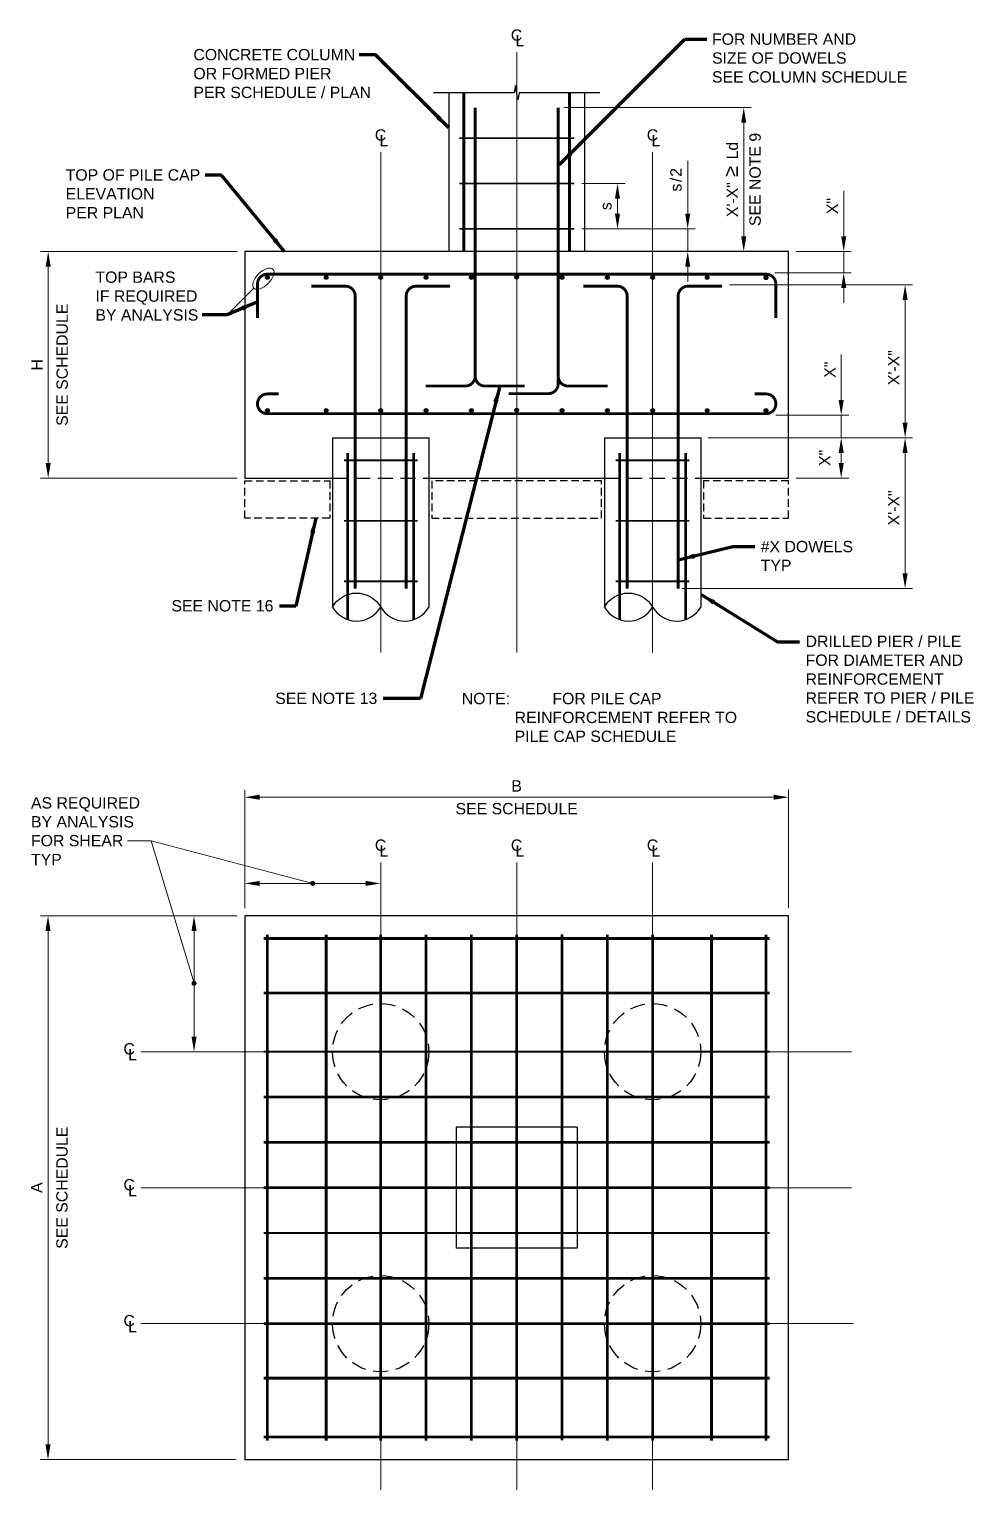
# Model space of a CAD drawing. Header units: inches. Extents: x -269 to -144, y 1123 to 1448.
# Drawn here: x -269.4 to -144.4, y 1254.3 to 1447.7 of the extents above; entities that cross this region are included whole.
import ezdxf

# ---------------------------------------------------------------- set-up
doc = ezdxf.new("R2010")
doc.units = ezdxf.units.IN
doc.header["$LTSCALE"] = 5
doc.header["$MEASUREMENT"] = 0
for name, pattern in [('CENTER', [2, 1.25, -0.25, 0.25, -0.25]), ('CENTERX2', [4, 2.5, -0.5, 0.5, -0.5]), ('HIDDEN', [0.375, 0.25, -0.125]), ('HIDDENX2', [0.75, 0.5, -0.25])]:
    doc.linetypes.add(name, pattern=pattern)
for name, color, linetype, lineweight in [('S-ANNO-DIMS', 1, 'Continuous', 20), ('S-ANNO-TEXT', 7, 'Continuous', 20), ('S-DETL', 3, 'Continuous', 30), ('S-GRID', 9, 'CENTER', 20)]:
    doc.layers.add(name, color=color, linetype=linetype, lineweight=lineweight)
doc.styles.add('Romans', font='arial.ttf')
doc.dimstyles.get("Standard").update_dxf_attribs({"dimtxt": 0.18, "dimasz": 0.18, "dimexe": 0.18, "dimexo": 0.0625, "dimgap": 0.09, "dimtad": 0, "dimtih": 1, "dimtoh": 1, "dimdec": 4, "dimzin": 0, "dimdsep": 46, "dimtxsty": 'Standard', "dimcen": 0.09, "dimadec": 0, "dimazin": 0, "dimtfac": 1, "dimtdec": 4, "dimtofl": 0, "dimtmove": 0, "dimatfit": 3, "dimfxl": 1, "dimtolj": 1, "dimtzin": 0, "dimarcsym": 0})

# ---------------------------------------------------------------- blocks, each defined once
blk = doc.blocks.new('*D0')
at = {"layer": 'Defpoints', "color": 0, "transparency": 16777216}
for p in [(-241.03, 1330.26), (-266.92, 1258.26), (-241.03, 1258.26)]:
    blk.add_point(p, dxfattribs=at)
at = {"layer": 'S-ANNO-DIMS', "transparency": 16777216}
for p, q in [((-242.03, 1330.26), (-267.92, 1330.26)), ((-266.92, 1328.26), (-266.92, 1260.26)), ((-242.03, 1258.26), (-267.92, 1258.26))]:
    blk.add_line(p, q, dxfattribs=at)
for points in [[(-267.26, 1328.26), (-266.59, 1328.26), (-266.92, 1330.26)], [(-267.26, 1260.26), (-266.59, 1260.26), (-266.92, 1258.26)]]:
    blk.add_solid(points, dxfattribs=at)
at = {"layer": 'S-ANNO-DIMS', "transparency": 16777216, "insert": (-268.42, 1294.26), "char_height": 1.5, "attachment_point": 5, "rotation": 90, "style": 'Romans'}
blk.add_mtext('\\A1;A', dxfattribs=at)
blk = doc.blocks.new('*D1')
at = {"layer": 'Defpoints', "color": 0, "transparency": 16777216}
for p in [(-240.88, 1345.96), (-240.88, 1330.26), (-168.88, 1330.26)]:
    blk.add_point(p, dxfattribs=at)
at = {"layer": 'S-ANNO-DIMS', "transparency": 16777216}
for p, q in [((-240.88, 1331.26), (-240.88, 1346.96)), ((-168.88, 1331.26), (-168.88, 1346.96)), ((-170.88, 1345.96), (-238.88, 1345.96))]:
    blk.add_line(p, q, dxfattribs=at)
for points in [[(-238.88, 1346.3), (-238.88, 1345.63), (-240.88, 1345.96)], [(-170.88, 1346.3), (-170.88, 1345.63), (-168.88, 1345.96)]]:
    blk.add_solid(points, dxfattribs=at)
at = {"layer": 'S-ANNO-DIMS', "transparency": 16777216, "insert": (-204.88, 1347.46), "char_height": 1.5, "attachment_point": 5, "style": 'Romans'}
blk.add_mtext('\\A1;B', dxfattribs=at)
blk = doc.blocks.new('*D2')
at = {"layer": 'Defpoints', "color": 0, "transparency": 16777216}
for p in [(-240.88, 1334.55), (-222.88, 1333.54), (-240.88, 1330.26)]:
    blk.add_point(p, dxfattribs=at)
at = {"layer": 'S-ANNO-DIMS', "transparency": 16777216}
for p, q in [((-240.88, 1331.26), (-240.88, 1335.55)), ((-224.88, 1334.55), (-238.88, 1334.55)), ((-222.88, 1334.54), (-222.88, 1335.55))]:
    blk.add_line(p, q, dxfattribs=at)
for points in [[(-238.88, 1334.88), (-238.88, 1334.21), (-240.88, 1334.55)], [(-224.88, 1334.88), (-224.88, 1334.21), (-222.88, 1334.55)]]:
    blk.add_solid(points, dxfattribs=at)
blk = doc.blocks.new('*D3')
at = {"layer": 'Defpoints', "color": 0, "transparency": 16777216}
for p in [(-247.59, 1330.26), (-240.88, 1330.26), (-247.59, 1312.26)]:
    blk.add_point(p, dxfattribs=at)
at = {"layer": 'S-ANNO-DIMS', "transparency": 16777216}
for p, q in [((-241.88, 1330.26), (-248.59, 1330.26)), ((-247.59, 1314.26), (-247.59, 1328.26))]:
    blk.add_line(p, q, dxfattribs=at)
for points in [[(-247.92, 1328.26), (-247.25, 1328.26), (-247.59, 1330.26)], [(-247.92, 1314.26), (-247.25, 1314.26), (-247.59, 1312.26)]]:
    blk.add_solid(points, dxfattribs=at)
blk = doc.blocks.new('*D8')
at = {"layer": 'Defpoints', "color": 0, "transparency": 16777216}
for p in [(-240.88, 1418.22), (-266.9, 1388.22), (-240.88, 1388.22)]:
    blk.add_point(p, dxfattribs=at)
at = {"layer": 'S-ANNO-DIMS', "transparency": 16777216}
for p, q in [((-241.88, 1418.22), (-267.9, 1418.22)), ((-266.9, 1416.22), (-266.9, 1390.22)), ((-241.88, 1388.22), (-267.9, 1388.22))]:
    blk.add_line(p, q, dxfattribs=at)
for points in [[(-267.23, 1416.22), (-266.56, 1416.22), (-266.9, 1418.22)], [(-267.23, 1390.22), (-266.56, 1390.22), (-266.9, 1388.22)]]:
    blk.add_solid(points, dxfattribs=at)
at = {"layer": 'S-ANNO-DIMS', "transparency": 16777216, "insert": (-268.4, 1403.22), "char_height": 1.5, "attachment_point": 5, "rotation": 90, "style": 'Romans'}
blk.add_mtext('\\A1;H', dxfattribs=at)
blk = doc.blocks.new('*D9')
at = {"layer": 'Defpoints', "color": 0, "transparency": 16777216}
for p in [(-179.8, 1393.56), (-184.01, 1373.59), (-153.46, 1373.59)]:
    blk.add_point(p, dxfattribs=at)
at = {"layer": 'S-ANNO-DIMS', "transparency": 16777216}
for p, q in [((-178.8, 1393.56), (-152.46, 1393.56)), ((-153.46, 1391.56), (-153.46, 1375.59)), ((-183.01, 1373.59), (-152.46, 1373.59))]:
    blk.add_line(p, q, dxfattribs=at)
for points in [[(-153.79, 1391.56), (-153.13, 1391.56), (-153.46, 1393.56)], [(-153.79, 1375.59), (-153.13, 1375.59), (-153.46, 1373.59)]]:
    blk.add_solid(points, dxfattribs=at)
at = {"layer": 'S-ANNO-DIMS', "transparency": 16777216, "insert": (-154.96, 1384.27), "char_height": 1.5, "attachment_point": 5, "rotation": 90, "style": 'Romans'}
blk.add_mtext('\\A1;X\'-X"', dxfattribs=at)
blk = doc.blocks.new('*D10')
at = {"layer": 'Defpoints', "color": 0, "transparency": 16777216}
for p in [(-177.69, 1413.82), (-179.8, 1393.56), (-153.46, 1393.56)]:
    blk.add_point(p, dxfattribs=at)
at = {"layer": 'S-ANNO-DIMS', "transparency": 16777216}
for p, q in [((-176.69, 1413.82), (-152.46, 1413.82)), ((-153.46, 1411.82), (-153.46, 1395.56)), ((-178.8, 1393.56), (-152.46, 1393.56))]:
    blk.add_line(p, q, dxfattribs=at)
for points in [[(-153.79, 1411.82), (-153.13, 1411.82), (-153.46, 1413.82)], [(-153.79, 1395.56), (-153.13, 1395.56), (-153.46, 1393.56)]]:
    blk.add_solid(points, dxfattribs=at)
at = {"layer": 'S-ANNO-DIMS', "transparency": 16777216, "insert": (-154.96, 1402.84), "char_height": 1.5, "attachment_point": 5, "rotation": 90, "style": 'Romans'}
blk.add_mtext('\\A1;X\'-X"', dxfattribs=at)
blk = doc.blocks.new('*D11')
at = {"layer": 'Defpoints', "color": 0, "transparency": 16777216}
for p in [(-197.27, 1421.22), (-195.88, 1418.22), (-182.24, 1418.22)]:
    blk.add_point(p, dxfattribs=at)
at = {"layer": 'S-ANNO-DIMS', "transparency": 16777216}
for p, q in [((-182.24, 1423.22), (-182.24, 1430.21)), ((-196.27, 1421.22), (-181.24, 1421.22)), ((-182.24, 1418.22), (-182.24, 1421.22)), ((-182.24, 1416.22), (-182.24, 1414.22))]:
    blk.add_line(p, q, dxfattribs=at)
for points in [[(-182.57, 1423.22), (-181.9, 1423.22), (-182.24, 1421.22)], [(-182.57, 1416.22), (-181.9, 1416.22), (-182.24, 1418.22)]]:
    blk.add_solid(points, dxfattribs=at)
at = {"layer": 'S-ANNO-DIMS', "transparency": 16777216, "insert": (-183.79, 1427.72), "char_height": 1.5, "attachment_point": 5, "rotation": 90, "style": 'Romans'}
blk.add_mtext('\\A1;{\\T1.2;s/}2', dxfattribs=at)
blk = doc.blocks.new('*D12')
at = {"layer": 'Defpoints', "color": 0, "transparency": 16777216}
for p in [(-197.27, 1427.22), (-197.27, 1421.22), (-191.53, 1421.22)]:
    blk.add_point(p, dxfattribs=at)
at = {"layer": 'S-ANNO-DIMS', "transparency": 16777216}
for p, q in [((-196.27, 1427.22), (-190.53, 1427.22)), ((-191.53, 1425.22), (-191.53, 1423.22))]:
    blk.add_line(p, q, dxfattribs=at)
for points in [[(-191.87, 1425.22), (-191.2, 1425.22), (-191.53, 1427.22)], [(-191.87, 1423.22), (-191.2, 1423.22), (-191.53, 1421.22)]]:
    blk.add_solid(points, dxfattribs=at)
at = {"layer": 'S-ANNO-DIMS', "transparency": 16777216, "insert": (-193.06, 1424.22), "char_height": 1.5, "attachment_point": 5, "rotation": 90, "style": 'Romans'}
blk.add_mtext('\\A1;s', dxfattribs=at)
blk = doc.blocks.new('*D13')
at = {"layer": 'Defpoints', "color": 0, "transparency": 16777216}
for p in [(-199.63, 1437.28), (-186.88, 1418.22), (-174.82, 1418.22)]:
    blk.add_point(p, dxfattribs=at)
at = {"layer": 'S-ANNO-DIMS', "transparency": 16777216}
for p, q in [((-198.63, 1437.28), (-173.82, 1437.28)), ((-174.82, 1435.28), (-174.82, 1420.22))]:
    blk.add_line(p, q, dxfattribs=at)
for points in [[(-175.16, 1435.28), (-174.49, 1435.28), (-174.82, 1437.28)], [(-175.16, 1420.22), (-174.49, 1420.22), (-174.82, 1418.22)]]:
    blk.add_solid(points, dxfattribs=at)
blk = doc.blocks.new('*D14')
at = {"layer": 'Defpoints', "color": 0, "transparency": 16777216}
for p in [(-171.58, 1396.55), (-180.51, 1393.56), (-161.92, 1393.56)]:
    blk.add_point(p, dxfattribs=at)
at = {"layer": 'S-ANNO-DIMS', "transparency": 16777216}
for p, q in [((-161.92, 1398.55), (-161.92, 1404.59)), ((-170.58, 1396.55), (-160.92, 1396.55)), ((-161.92, 1393.56), (-161.92, 1396.55)), ((-179.51, 1393.56), (-160.92, 1393.56)), ((-161.92, 1391.56), (-161.92, 1389.56))]:
    blk.add_line(p, q, dxfattribs=at)
for points in [[(-162.25, 1398.55), (-161.59, 1398.55), (-161.92, 1396.55)], [(-162.25, 1391.56), (-161.59, 1391.56), (-161.92, 1393.56)]]:
    blk.add_solid(points, dxfattribs=at)
at = {"layer": 'S-ANNO-DIMS', "transparency": 16777216, "insert": (-163.42, 1402.57), "char_height": 1.5, "attachment_point": 5, "rotation": 90, "style": 'Romans'}
blk.add_mtext('\\A1;X"', dxfattribs=at)
blk = doc.blocks.new('*D15')
at = {"layer": 'Defpoints', "color": 0, "transparency": 16777216}
for p in [(-168.88, 1418.22), (-161.59, 1418.22), (-171.69, 1415.41)]:
    blk.add_point(p, dxfattribs=at)
at = {"layer": 'S-ANNO-DIMS', "transparency": 16777216}
for p, q in [((-161.59, 1420.22), (-161.59, 1426.26)), ((-167.88, 1418.22), (-160.59, 1418.22)), ((-161.59, 1415.41), (-161.59, 1418.22)), ((-170.69, 1415.41), (-160.59, 1415.41)), ((-161.59, 1413.41), (-161.59, 1411.41))]:
    blk.add_line(p, q, dxfattribs=at)
for points in [[(-161.92, 1420.22), (-161.25, 1420.22), (-161.59, 1418.22)], [(-161.92, 1413.41), (-161.25, 1413.41), (-161.59, 1415.41)]]:
    blk.add_solid(points, dxfattribs=at)
at = {"layer": 'S-ANNO-DIMS', "transparency": 16777216, "insert": (-163.09, 1424.24), "char_height": 1.5, "attachment_point": 5, "rotation": 90, "style": 'Romans'}
blk.add_mtext('\\A1;X"', dxfattribs=at)

msp = doc.modelspace()

# ---------------------------------------------------------------- hatches: boundary and pattern name
at = {"layer": 'S-DETL'}
h = msp.add_hatch(color=256, dxfattribs=at)
h.dxf.hatch_style = 1
h.paths.add_polyline_path([(-238.1301732, 1414.7872181, 1), (-237.6301732, 1414.7872181, 1)])
h = msp.add_hatch(color=256, dxfattribs=at)
h.dxf.hatch_style = 1
h.paths.add_polyline_path([(-230.3481342, 1414.7872181, 1), (-229.8481342, 1414.7872181, 1)])
h = msp.add_hatch(color=256, dxfattribs=at)
h.dxf.hatch_style = 1
h.paths.add_polyline_path([(-223.1301732, 1414.7872181, 1), (-222.6301732, 1414.7872181, 1)])
h = msp.add_hatch(color=256, dxfattribs=at)
h.dxf.hatch_style = 1
h.paths.add_polyline_path([(-217.1301732, 1414.7872181, 1), (-216.6301732, 1414.7872181, 1)])
h = msp.add_hatch(color=256, dxfattribs=at)
h.dxf.hatch_style = 1
h.paths.add_polyline_path([(-211.1301732, 1414.7872181, 1), (-210.6301732, 1414.7872181, 1)])
h = msp.add_hatch(color=256, dxfattribs=at)
h.dxf.hatch_style = 1
h.paths.add_polyline_path([(-205.1301732, 1414.8338933, 1), (-204.6301732, 1414.8338933, 1)])
h = msp.add_hatch(color=256, dxfattribs=at)
h.dxf.hatch_style = 1
h.paths.add_polyline_path([(-198.6237686, 1414.7831782, -1), (-199.1237685, 1414.7835012, -1)])
h = msp.add_hatch(color=256, dxfattribs=at)
h.dxf.hatch_style = 1
h.paths.add_polyline_path([(-192.6237698, 1414.7793018, -1), (-193.1237697, 1414.7796248, -1)])
h = msp.add_hatch(color=256, dxfattribs=at)
h.dxf.hatch_style = 1
h.paths.add_polyline_path([(-186.6237711, 1414.7754254, -1), (-187.123771, 1414.7757484, -1)])
h = msp.add_hatch(color=256, dxfattribs=at)
h.dxf.hatch_style = 1
h.paths.add_polyline_path([(-179.4058115, 1414.7707621, -1), (-179.9058114, 1414.7710852, -1)])
h = msp.add_hatch(color=256, dxfattribs=at)
h.dxf.hatch_style = 1
h.paths.add_polyline_path([(-171.6301732, 1414.7872181, -1), (-172.1301732, 1414.7872181, -1)])
h = msp.add_hatch(color=256, dxfattribs=at)
h.dxf.hatch_style = 1
h.paths.add_polyline_path([(-171.6237742, 1414.7657344, -1), (-172.1237741, 1414.7660575, -1)])
h = msp.add_hatch(color=256, dxfattribs=at)
h.dxf.hatch_style = 1
h.paths.add_polyline_path([(-238.1301732, 1397.1762821, -1), (-237.6301732, 1397.1762821, -1)])
h = msp.add_hatch(color=256, dxfattribs=at)
h.dxf.hatch_style = 1
h.paths.add_polyline_path([(-230.3481342, 1397.1762821, 1), (-229.8481342, 1397.1762821, 1)])
h = msp.add_hatch(color=256, dxfattribs=at)
h.dxf.hatch_style = 1
h.paths.add_polyline_path([(-223.1301732, 1397.1762821, 1), (-222.6301732, 1397.1762821, 1)])
h = msp.add_hatch(color=256, dxfattribs=at)
h.dxf.hatch_style = 1
h.paths.add_polyline_path([(-217.1301732, 1397.1762821, 1), (-216.6301732, 1397.1762821, 1)])
h = msp.add_hatch(color=256, dxfattribs=at)
h.dxf.hatch_style = 1
h.paths.add_polyline_path([(-211.1301732, 1397.1762821, 1), (-210.6301732, 1397.1762821, 1)])
h = msp.add_hatch(color=256, dxfattribs=at)
h.dxf.hatch_style = 1
h.paths.add_polyline_path([(-205.1301732, 1397.2229573, 1), (-204.6301732, 1397.2229573, 1)])
h = msp.add_hatch(color=256, dxfattribs=at)
h.dxf.hatch_style = 1
h.paths.add_polyline_path([(-198.6237686, 1397.1722422, -1), (-199.1237685, 1397.1725652, -1)])
h = msp.add_hatch(color=256, dxfattribs=at)
h.dxf.hatch_style = 1
h.paths.add_polyline_path([(-192.6237698, 1397.1683658, -1), (-193.1237697, 1397.1686888, -1)])
h = msp.add_hatch(color=256, dxfattribs=at)
h.dxf.hatch_style = 1
h.paths.add_polyline_path([(-186.6237711, 1397.1644894, -1), (-187.123771, 1397.1648124, -1)])
h = msp.add_hatch(color=256, dxfattribs=at)
h.dxf.hatch_style = 1
h.paths.add_polyline_path([(-179.4058115, 1397.1598261, -1), (-179.9058114, 1397.1601492, -1)])
h = msp.add_hatch(color=256, dxfattribs=at)
h.dxf.hatch_style = 1
h.paths.add_polyline_path([(-171.6301732, 1397.1762821, 1), (-172.1301732, 1397.1762821, 1)])

# ---------------------------------------------------------------- linework, layer by layer
at = {"layer": 'S-ANNO-DIMS'}
for p, q in [((-179.5051732, 1393.5565511), (-158.9194418, 1393.5565511)), ((-179.5051732, 1393.5565511), (-160.9194418, 1393.5565511)), ((-161.9194418, 1390.2247181), (-161.9194418, 1391.5565512)), ((-167.8801732, 1388.2247181), (-160.9194418, 1388.2247181)), ((-256.3783576, 1340.1743864), (-253.273992, 1340.1743864)), ((-247.5873662, 1321.318781), (-253.273992, 1340.1743864)), ((-253.273992, 1340.1743864), (-231.8801732, 1334.547414))]:
    msp.add_line(p, q, dxfattribs=at)
at = {"layer": 'S-ANNO-DIMS', "const_width": 0.3333333}
for points in [[(-232.0468399, 1334.547414, 1), (-231.7135065, 1334.547414, 1)], [(-247.7540328, 1321.318781, 1), (-247.4206995, 1321.318781, 1)]]:
    msp.add_lwpolyline(points, format="xyb", close=True, dxfattribs=at)
at = {"layer": 'S-ANNO-DIMS'}
for points in [[(-162.2527751, 1391.5565512), (-161.5861084, 1391.5565512), (-161.9194418, 1393.5565511)], [(-162.2527751, 1390.2247181), (-161.5861084, 1390.2247181), (-161.9194418, 1388.2247181)]]:
    msp.add_solid(points, dxfattribs=at)
at = {"layer": 'S-ANNO-TEXT'}
msp.add_line((-243.1505545, 1409.8746024), (-239.6687413, 1413.3549986), dxfattribs=at)
msp.add_ellipse((-238.4094275, 1414.6158034), major_axis=(-1.261322, -1.2588053), ratio=0.5, dxfattribs=at)
at = {"layer": 'S-DETL', "linetype": 'Continuous'}
for p, q in [((-213.8801732, 1439.2426823), (-213.8801732, 1418.2247181)), ((-195.8801732, 1439.2426823), (-195.8801732, 1418.2247181)), ((-229.2551732, 1393.5565511), (-216.5051732, 1393.5565511)), ((-229.2551732, 1393.5565511), (-229.2551732, 1371.1452554)), ((-216.5051732, 1393.5565511), (-216.5051732, 1371.1452554)), ((-193.2551732, 1393.5565511), (-180.5051732, 1393.5565511)), ((-193.2551732, 1393.5565511), (-193.2551732, 1371.1452554)), ((-180.5051732, 1393.5565511), (-180.5051732, 1371.1452554))]:
    msp.add_line(p, q, dxfattribs=at)
at = {"layer": 'S-DETL', "linetype": 'HIDDENX2', "ltscale": 0.8}
for p, q in [((-229.2551732, 1388.2247181), (-216.5051732, 1388.2247181)), ((-193.2551732, 1388.2247181), (-180.5051732, 1388.2247181))]:
    msp.add_line(p, q, dxfattribs=at)
at = {"layer": 'S-DETL'}
for p, q in [((-212.8801732, 1302.256281), (-212.8801732, 1286.256281)), ((-196.8801732, 1302.256281), (-212.8801732, 1302.256281)), ((-196.8801732, 1302.256281), (-196.8801732, 1286.256281)), ((-196.8801732, 1286.256281), (-212.8801732, 1286.256281))]:
    msp.add_line(p, q, dxfattribs=at)
at = {"layer": 'S-DETL', "linetype": 'Continuous'}
msp.add_lwpolyline([(-193.8903846, 1439.2426823), (-204.5505891, 1439.2426823), (-204.7442395, 1438.3020764), (-205.0428446, 1440.1832883), (-205.1996122, 1439.2426823), (-215.8699618, 1439.2426823)], dxfattribs=at)
at = {"layer": 'S-DETL'}
for points, const_width in [([(-211.8801732, 1418.2247181), (-211.8801732, 1439.2426823)], 0.375), ([(-197.8801732, 1418.2247181), (-197.8801732, 1439.2426823)], 0.375), ([(-212.4834905, 1433.2247181), (-197.2662909, 1433.2247181)], 0.25), ([(-212.4834905, 1433.2247181), (-197.2662909, 1433.2247181)], 0.25), ([(-212.4834905, 1427.2247181), (-197.2662909, 1427.2247181)], 0.25), ([(-212.4834905, 1421.2247181), (-197.2662909, 1421.2247181)], 0.25), ([(-226.2551732, 1411.5906671), (-226.2551732, 1373.5919433)], 0.375), ([(-219.5051732, 1411.5906671), (-219.5051732, 1373.5919433)], 0.375), ([(-190.2551732, 1411.5906671), (-190.2551732, 1373.5919433)], 0.375), ([(-183.5051732, 1411.5906671), (-183.5051732, 1373.5919433)], 0.375), ([(-227.7551732, 1390.5565511), (-218.0051732, 1390.5565511)], 0.25), ([(-227.2551732, 1369.4902766), (-227.2551732, 1391.5565511)], 0.375), ([(-218.5051732, 1369.4902766), (-218.5051732, 1391.5565511)], 0.375), ([(-191.7551732, 1390.5565511), (-182.0051732, 1390.5565511)], 0.25), ([(-191.2551732, 1369.4902766), (-191.2551732, 1391.5565511)], 0.375), ([(-182.5051732, 1369.4902766), (-182.5051732, 1391.5565511)], 0.375), ([(-227.7551732, 1382.5565511), (-218.0051732, 1382.5565511)], 0.25), ([(-191.7551732, 1382.5565511), (-182.0051732, 1382.5565511)], 0.25), ([(-227.7551732, 1374.5565511), (-218.0051732, 1374.5565511)], 0.25), ([(-191.7551732, 1374.5565511), (-182.0051732, 1374.5565511)], 0.25), ([(-238.3801732, 1327.256281), (-171.3801732, 1327.256281)], 0.375), ([(-237.8801732, 1260.756281), (-237.8801732, 1327.756281)], 0.375), ([(-230.0981342, 1260.756281), (-230.0981342, 1327.756281)], 0.375), ([(-222.8801732, 1260.756281), (-222.8801732, 1327.756281)], 0.375), ([(-216.8801732, 1260.756281), (-216.8801732, 1327.756281)], 0.375), ([(-210.8801732, 1260.756281), (-210.8801732, 1327.756281)], 0.375), ([(-204.8801732, 1260.756281), (-204.8801732, 1327.756281)], 0.375), ([(-198.8801732, 1260.8200807), (-198.8801732, 1327.8200807)], 0.375), ([(-192.8801732, 1260.756281), (-192.8801732, 1327.756281)], 0.375), ([(-186.8801732, 1260.756281), (-186.8801732, 1327.756281)], 0.375), ([(-179.0981342, 1260.756281), (-179.0981342, 1327.756281)], 0.375), ([(-171.8801732, 1260.756281), (-171.8801732, 1327.756281)], 0.375), ([(-171.3801732, 1320.0383199), (-238.3801732, 1320.0383199)], 0.375), ([(-238.3801732, 1312.256281), (-171.3801732, 1312.256281)], 0.25), ([(-171.3801732, 1306.256281), (-238.3801732, 1306.256281)], 0.375), ([(-238.3801732, 1300.256281), (-171.3801732, 1300.256281)], 0.375), ([(-171.3801732, 1294.256281), (-238.3801732, 1294.256281)], 0.375), ([(-238.3801732, 1288.256281), (-171.3801732, 1288.256281)], 0.25), ([(-171.3801732, 1282.256281), (-238.3801732, 1282.256281)], 0.375), ([(-238.3801732, 1276.256281), (-171.3801732, 1276.256281)], 0.375), ([(-171.3801732, 1269.0383199), (-238.3801732, 1269.0383199)], 0.375), ([(-238.3801732, 1261.256281), (-171.3801732, 1261.256281)], 0.375)]:
    msp.add_lwpolyline(points, dxfattribs=dict(at, const_width=const_width))
at = {"layer": 'S-DETL', "const_width": 0.375}
for points in [[(-210.3801732, 1437.2847404), (-210.3801732, 1401.7165614, -0.4142135624), (-211.6926732, 1400.4040614), (-216.9426732, 1400.4040614)], [(-192.8176732, 1400.4040614), (-198.0676732, 1400.4040614, -0.4142135624), (-199.3801732, 1401.7165614), (-199.3801732, 1437.2847404)], [(-239.1926732, 1409.4122181), (-239.1926732, 1413.9122181, -0.4142135624), (-237.8801732, 1415.2247181), (-171.8801732, 1415.2247181, -0.4142135624), (-170.5676732, 1413.9122181), (-170.5676732, 1409.4122181)]]:
    msp.add_lwpolyline(points, format="xyb", dxfattribs=at)
at = {"layer": 'S-DETL'}
for points in [[(-180.5051732, 1388.2247181), (-168.8801732, 1388.2247181), (-168.8801732, 1418.2247181), (-240.8801732, 1418.2247181), (-240.8801732, 1388.2247181), (-229.2551732, 1388.2247181)], [(-216.5051732, 1388.2247181), (-193.2551732, 1388.2247181)], [(-168.8801732, 1330.256281), (-240.8801732, 1330.256281), (-240.8801732, 1258.256281), (-168.8801732, 1258.256281), (-168.8801732, 1330.256281)]]:
    msp.add_lwpolyline(points, dxfattribs=at)
at = {"layer": 'S-DETL', "linetype": 'HIDDEN', "ltscale": 0.8, "const_width": 0.375, "flags": 128}
for points in [[(-232.0676732, 1413.627649), (-227.5676732, 1413.627649, -0.4142135624), (-226.2551732, 1412.315149), (-226.2551732, 1411.5906671)], [(-213.6926732, 1413.627649), (-218.1926732, 1413.627649, 0.4142135624), (-219.5051732, 1412.315149), (-219.5051732, 1411.5906671)], [(-196.0676732, 1413.627649), (-191.5676732, 1413.627649, -0.4142135624), (-190.2551732, 1412.315149), (-190.2551732, 1411.5906671)], [(-177.6926732, 1413.627649), (-182.1926732, 1413.627649, 0.4142135624), (-183.5051732, 1412.315149), (-183.5051732, 1411.5906671)], [(-203.8176732, 1400.4040614), (-209.0676732, 1400.4040614, -0.4142135624), (-210.3801732, 1401.7165614), (-210.3801732, 1402.4410433)], [(-205.9426732, 1399.4040614), (-200.6926732, 1399.4040614, 0.4142135624), (-199.3801732, 1400.7165614), (-199.3801732, 1401.4410433)]]:
    msp.add_lwpolyline(points, format="xyb", dxfattribs=at)
at = {"layer": 'S-DETL'}
msp.add_lwpolyline([(-236.3801732, 1399.3637821, 0.375, 0.375, 0), (-237.8801732, 1399.3637821, 0.375, 0.375, 1), (-237.8801732, 1396.7387821, 0.375, 0.375, 0), (-171.8801732, 1396.7387821, 0.375, 0.375, 1), (-171.8801732, 1399.3637821, 0.375, 0.375, 0), (-173.3801732, 1399.3637821, 0, 0, 0)], format="xyseb", dxfattribs=at)
at = {"layer": 'S-DETL', "linetype": 'HIDDEN', "ltscale": 0.8}
for points in [[(-240.8801732, 1387.8497181), (-229.6301732, 1387.8497181), (-229.6301732, 1382.9315511), (-240.8801732, 1382.9315511)], [(-193.6301732, 1387.8497181), (-216.1301732, 1387.8497181), (-216.1301732, 1382.9315511), (-193.6301732, 1382.9315511)], [(-168.8801732, 1387.8497181), (-180.1301732, 1387.8497181), (-180.1301732, 1382.9315511), (-168.8801732, 1382.9315511)]]:
    msp.add_lwpolyline(points, close=True, dxfattribs=at)
at = {"layer": 'S-DETL'}
for centre in [(-237.8801732, 1414.7872181), (-230.0981342, 1414.7872181), (-222.8801732, 1414.7872181), (-216.8801732, 1414.7872181), (-210.8801732, 1414.7872181), (-204.8801732, 1414.8338933), (-198.8737685, 1414.7833397), (-192.8737698, 1414.7794633), (-186.873771, 1414.7755869), (-179.6558115, 1414.7709236), (-171.8801732, 1414.7872181), (-171.8737742, 1414.7658959), (-237.8801732, 1397.1762821), (-230.0981342, 1397.1762821), (-222.8801732, 1397.1762821), (-216.8801732, 1397.1762821), (-210.8801732, 1397.1762821), (-204.8801732, 1397.2229573), (-198.8737685, 1397.1724037), (-192.8737698, 1397.1685273), (-186.873771, 1397.1646509), (-179.6558115, 1397.1599876), (-171.8801732, 1397.1762821)]:
    msp.add_circle(centre, 0.25, dxfattribs=at)
at = {"layer": 'S-DETL', "linetype": 'HIDDENX2', "ltscale": 0.8}
for centre in [(-222.8801732, 1312.256281), (-186.8801732, 1312.256281), (-222.8801732, 1276.256281), (-186.8801732, 1276.256281)]:
    msp.add_circle(centre, 6.375, dxfattribs=at)
at = {"layer": 'S-DETL', "linetype": 'Continuous', "extrusion": (0, 0, -1)}
for centre in [(226.0676732, 1369.3292064), (190.0676732, 1369.3292064)]:
    msp.add_arc(centre, 3.6685406, 29.671932745, 150.328067255, dxfattribs=at)
at = {"layer": 'S-DETL', "linetype": 'Continuous'}
for centre in [(-226.0676732, 1372.9613044), (-219.6926732, 1372.9613044), (-190.0676732, 1372.9613044), (-183.6926732, 1372.9613044)]:
    msp.add_arc(centre, 3.6685406, 209.671932745, 330.328067255, dxfattribs=at)
at = {"layer": 'S-GRID', "linetype": 'CENTERX2', "lineweight": 18, "ltscale": 8}
for p, q in [((-204.8801732, 1365.1452554), (-204.8801732, 1444.5986801)), ((-222.8801732, 1365.1452554), (-222.8801732, 1431.3626096)), ((-186.8801732, 1365.1452554), (-186.8801732, 1431.3626096)), ((-222.8801732, 1254.256281), (-222.8801732, 1337.3293187)), ((-204.8801732, 1254.256281), (-204.8801732, 1337.3293187)), ((-186.8801732, 1254.256281), (-186.8801732, 1337.3293187)), ((-254.636534, 1312.256281), (-160.5555914, 1312.256281)), ((-204.8801732, 1307.0075114), (-204.8801732, 1281.5050505)), ((-160.5555914, 1294.256281), (-254.636534, 1294.256281)), ((-192.1289427, 1294.256281), (-217.6314036, 1294.256281)), ((-254.636534, 1276.256281), (-160.3133641, 1276.256281))]:
    msp.add_line(p, q, dxfattribs=at)

# ---------------------------------------------------------------- texts
at = {"layer": 'S-ANNO-DIMS', "rotation": 90, "style": 'Romans'}
for s, insert, char_height, attachment_point in [('SEE NOTE 9', (-174.0720126, 1427.7547293), 1.49999999, 2), ('X\'-X"{\\T1.2; \\H1.25x;\\T1;≥\\T1.2; }Ld ', (-177.4715692, 1427.7547293), 1.499999989, 2), ('\\A1;SEE SCHEDULE', (-265.0392769, 1403.2247181), 1.499999989, 5), ('\\A1;X"', (-164.0861084, 1390.8906346), 1.49999999, 5), ('\\A1;SEE SCHEDULE', (-265.0653683, 1294.256281), 1.499999989, 5)]:
    msp.add_mtext(s, dxfattribs=dict(at, insert=insert, char_height=char_height, attachment_point=attachment_point))
at = {"layer": 'S-ANNO-DIMS', "char_height": 1.499999989, "style": 'Romans'}
for s, insert, attachment_point in [('\\A1;AS REQUIRED \\PBY ANALYSIS \\PFOR SHEAR\\PTYP', (-269.1742814, 1345.9620856), 1), ('\\A1;SEE SCHEDULE', (-204.8801732, 1344.4365058), 5)]:
    msp.add_mtext(s, dxfattribs=dict(at, insert=insert, attachment_point=attachment_point))
at = {"layer": 'S-ANNO-TEXT', "style": 'Romans'}
for s, insert, char_height, attachment_point in [('\\A1;C', (-205.6560835, 1447.6328579), 1.49999999, 1), ('\\A1;L', (-205.0415071, 1446.9008629), 1.49999999, 1), ('\\A1;FOR NUMBER AND \\PSIZE OF DOWELS \\PSEE COLUMN SCHEDULE', (-179.0224468, 1447.0898606), 1.499999989, 1), ('\\A1;CONCRETE COLUMN\\POR FORMED PIER \\PPER SCHEDULE / PLAN', (-247.6741638, 1445.037785), 1.499999989, 1), ('\\A1;C', (-223.6560835, 1434.3967874), 1.49999999, 1), ('\\A1;L', (-223.0415071, 1433.6647924), 1.49999999, 1), ('\\A1;C', (-187.6560835, 1434.3967874), 1.49999999, 1), ('\\A1;L', (-187.0415071, 1433.6647924), 1.49999999, 1), ('\\A1;TOP OF PILE CAP\\PELEVATION \\PPER PLAN', (-264.5834237, 1429.1100102), 1.499999989, 1), ('\\A1;TOP BARS\\PIF REQUIRED\\PBY ANALYSIS', (-260.6444382, 1415.5730688), 1.499999989, 1), ('\\A1;#X DOWELS \\PTYP', (-172.5712939, 1379.9063121), 1.499999989, 1), ('\\A1;SEE NOTE 16', (-237.0772216, 1372.0587905), 1.499999989, 3), ('\\A1;DRILLED PIER / PILE\\PFOR DIAMETER AND \\PREINFORCEMENT\\PREFER TO PIER / PILE\\PSCHEDULE / DETAILS', (-166.6317845, 1367.3582274), 1.499999989, 1), ('\\A1;SEE NOTE 13', (-223.3305056, 1359.8079769), 1.499999989, 3)]:
    msp.add_mtext(s, dxfattribs=dict(at, insert=insert, char_height=char_height, attachment_point=attachment_point))
at = {"layer": 'S-ANNO-TEXT', "attachment_point": 1, "style": 'Romans'}
for s, insert, char_height, width in [('\\A1;\\pxi-4.66667,l4.66667;NOTE:^IFOR PILE CAP REINFORCEMENT REFER TO PILE CAP SCHEDULE', (-212.1477855, 1359.7804648), 1.499999989, 41.445571838), ('\\A1;C', (-223.6560835, 1340.3634965), 1.49999999, 39.884172245), ('\\A1;C', (-205.6560835, 1340.3634965), 1.49999999, 39.884172245), ('\\A1;C', (-187.6560835, 1340.3634965), 1.49999999, 39.884172245), ('\\A1;L', (-223.0415071, 1339.5793187), 1.49999999, 39.884172245), ('\\A1;L', (-205.0415071, 1339.5793187), 1.49999999, 39.884172245), ('\\A1;L', (-187.0415071, 1339.5793187), 1.49999999, 39.884172245), ('\\A1;C', (-256.9383546, 1313.3983699), 1.49999999, 39.884172245), ('\\A1;L', (-256.3237782, 1312.6141921), 1.49999999, 39.884172245), ('\\A1;C', (-256.9383546, 1295.3983699), 1.49999999, 39.884172245), ('\\A1;L', (-256.3237782, 1294.6141921), 1.49999999, 39.884172245), ('\\A1;C', (-256.9383546, 1277.3983699), 1.49999999, 39.884172245), ('\\A1;L', (-256.3237782, 1276.6141921), 1.49999999, 39.884172245)]:
    msp.add_mtext(s, dxfattribs=dict(at, insert=insert, char_height=char_height, width=width))

# ---------------------------------------------------------------- dimensions: what is measured, and where the dimension line sits
at = {"layer": 'S-ANNO-DIMS'}
for base, p1, p2, angle, text, override, picture, middle in [((-174.8220126, 1418.2247181), (-199.6301732, 1437.2847404), (-186.8801732, 1418.2247181), 270, ' ', {"dimscale": 16, "dimtxt": 0.09375, "dimasz": 0.125, "dimexe": 0.0625, "dimgap": 0.0625, "dimtih": 0, "dimtoh": 0, "dimdec": 5, "dimlfac": 1, "dimrnd": 0.03125, "dimzin": 7, "dimlunit": 4, "dimtxsty": 'Romans', "dimcen": 0.125, "dimse2": 1, "dimclrd": 256, "dimclre": 256, "dimclrt": 256, "dimadec": 4, "dimtdec": 5, "dimtofl": 1, "dimtvp": 1, "dimfrac": 2, "dimtzin": 3, "dimlwd": 65535, "dimlwe": 65535}, '*D13', (-174.8220126, 1427.7547293)), ((-182.2375025, 1418.2247181), (-197.2662909, 1421.2247181), (-195.8801732, 1418.2247181), 270, '{\\T1.2;s/}2', {"dimscale": 16, "dimtxt": 0.09375, "dimasz": 0.125, "dimexe": 0.0625, "dimgap": 0.0625, "dimtih": 0, "dimtoh": 0, "dimdec": 5, "dimlfac": 1, "dimrnd": 0.03125, "dimzin": 7, "dimlunit": 4, "dimtxsty": 'Romans', "dimcen": 0.125, "dimse2": 1, "dimclrd": 256, "dimclre": 256, "dimclrt": 256, "dimadec": 4, "dimtdec": 5, "dimtofl": 1, "dimtvp": 1, "dimfrac": 2, "dimtzin": 3, "dimlwd": 65535, "dimlwe": 65535}, '*D11', (-182.2375025, 1427.7190905)), ((-191.5339931, 1421.2247181), (-197.2662909, 1427.2247181), (-197.2662909, 1421.2247181), 270, 's', {"dimscale": 16, "dimtxt": 0.09375, "dimasz": 0.125, "dimexe": 0.0625, "dimgap": 0.0625, "dimtih": 0, "dimtoh": 0, "dimdec": 5, "dimlfac": 1, "dimrnd": 0.03125, "dimzin": 7, "dimlunit": 4, "dimtxsty": 'Romans', "dimcen": 0.125, "dimse2": 1, "dimclrd": 256, "dimclre": 256, "dimclrt": 256, "dimadec": 4, "dimtdec": 5, "dimtofl": 1, "dimtvp": 1, "dimfrac": 2, "dimtzin": 3, "dimlwd": 65535, "dimlwe": 65535}, '*D12', (-191.5339931, 1424.2247181)), ((-161.5861084, 1418.2247181), (-171.6926732, 1415.4122181), (-168.8801732, 1418.2247181), 90, 'X"', {"dimscale": 16, "dimtxt": 0.09375, "dimasz": 0.125, "dimexe": 0.0625, "dimgap": 0.0625, "dimtih": 0, "dimtoh": 0, "dimdec": 5, "dimlfac": 1, "dimrnd": 0.03125, "dimzin": 7, "dimlunit": 4, "dimtxsty": 'Romans', "dimcen": 0.125, "dimclrd": 256, "dimclre": 256, "dimclrt": 256, "dimadec": 4, "dimtdec": 5, "dimtofl": 1, "dimtvp": 1, "dimfrac": 2, "dimtzin": 3, "dimlwd": 65535, "dimlwe": 65535}, '*D15', (-161.5861084, 1424.2417713)), ((-266.89819, 1388.2247181), (-240.8801732, 1418.2247181), (-240.8801732, 1388.2247181), 270, 'H', {"dimscale": 16, "dimtxt": 0.09375, "dimasz": 0.125, "dimexe": 0.0625, "dimgap": 0.0625, "dimtih": 0, "dimtoh": 0, "dimdec": 5, "dimlfac": 1, "dimrnd": 0.03125, "dimzin": 7, "dimlunit": 4, "dimtxsty": 'Romans', "dimcen": 0.125, "dimclrd": 256, "dimclre": 256, "dimclrt": 256, "dimadec": 4, "dimtdec": 5, "dimtofl": 1, "dimtvp": 1, "dimfrac": 2, "dimtzin": 3, "dimlwd": 65535, "dimlwe": 65535}, '*D8', (-266.89819, 1403.2247181)), ((-153.4587104, 1393.5565511), (-177.6926732, 1413.815149), (-179.80073, 1393.5565511), 270, 'X\'-X"', {"dimscale": 16, "dimtxt": 0.09375, "dimasz": 0.125, "dimexe": 0.0625, "dimgap": 0.0625, "dimtih": 0, "dimtoh": 0, "dimdec": 5, "dimlfac": 1, "dimrnd": 0.03125, "dimzin": 7, "dimlunit": 4, "dimtxsty": 'Romans', "dimcen": 0.125, "dimclrd": 256, "dimclre": 256, "dimclrt": 256, "dimadec": 4, "dimtdec": 5, "dimtofl": 1, "dimtvp": 1, "dimfrac": 2, "dimtzin": 3, "dimlwd": 65535, "dimlwe": 65535}, '*D10', (-153.4587104, 1402.842016)), ((-161.9194418, 1393.5565511), (-171.5846164, 1396.5512821), (-180.5051732, 1393.5565511), 270, 'X"', {"dimscale": 16, "dimtxt": 0.09375, "dimasz": 0.125, "dimexe": 0.0625, "dimgap": 0.0625, "dimtih": 0, "dimtoh": 0, "dimdec": 5, "dimlfac": 1, "dimrnd": 0.03125, "dimzin": 7, "dimlunit": 4, "dimtxsty": 'Romans', "dimcen": 0.125, "dimclrd": 256, "dimclre": 256, "dimclrt": 256, "dimadec": 4, "dimtdec": 5, "dimtofl": 1, "dimtvp": 1, "dimfrac": 2, "dimtzin": 3, "dimlwd": 65535, "dimlwe": 65535}, '*D14', (-161.9194418, 1402.5683353)), ((-153.4587104, 1373.5919433), (-179.80073, 1393.5565511), (-184.0051732, 1373.5919433), 270, 'X\'-X"', {"dimscale": 16, "dimtxt": 0.09375, "dimasz": 0.125, "dimexe": 0.0625, "dimgap": 0.0625, "dimtih": 0, "dimtoh": 0, "dimdec": 5, "dimlfac": 1, "dimrnd": 0.03125, "dimzin": 7, "dimlunit": 4, "dimtxsty": 'Romans', "dimcen": 0.125, "dimclrd": 256, "dimclre": 256, "dimclrt": 256, "dimadec": 4, "dimtdec": 5, "dimtofl": 1, "dimtvp": 1, "dimfrac": 2, "dimtzin": 3, "dimlwd": 65535, "dimlwe": 65535}, '*D9', (-153.4587104, 1384.2710863)), ((-240.8801732, 1345.9620856), (-168.8801732, 1330.256281), (-240.8801732, 1330.256281), 180, 'B', {"dimscale": 16, "dimtxt": 0.09375, "dimasz": 0.125, "dimexe": 0.0625, "dimgap": 0.0625, "dimtih": 0, "dimtoh": 0, "dimdec": 5, "dimlfac": 1, "dimrnd": 0.03125, "dimzin": 7, "dimlunit": 4, "dimtxsty": 'Romans', "dimcen": 0.125, "dimclrd": 256, "dimclre": 256, "dimclrt": 256, "dimadec": 4, "dimtdec": 5, "dimtofl": 1, "dimtvp": 1, "dimfrac": 2, "dimtzin": 3, "dimlwd": 65535, "dimlwe": 65535}, '*D1', (-204.8801732, 1345.9620856)), ((-240.8801732, 1334.547414), (-222.8801732, 1333.5448555), (-240.8801732, 1330.256281), 180, ' ', {"dimscale": 16, "dimtxt": 0.09375, "dimasz": 0.125, "dimexe": 0.0625, "dimgap": 0.0625, "dimtih": 0, "dimtoh": 0, "dimdec": 5, "dimlfac": 1, "dimrnd": 0.03125, "dimzin": 7, "dimlunit": 4, "dimtxsty": 'Romans', "dimcen": 0.125, "dimclrd": 256, "dimclre": 256, "dimclrt": 256, "dimadec": 4, "dimtdec": 5, "dimtofl": 1, "dimtvp": 1, "dimfrac": 2, "dimtzin": 3, "dimlwd": 65535, "dimlwe": 65535}, '*D2', (-231.8801732, 1334.547414)), ((-266.9242814, 1258.256281), (-241.0283315, 1330.256281), (-241.0283315, 1258.256281), 270, 'A', {"dimscale": 16, "dimtxt": 0.09375, "dimasz": 0.125, "dimexe": 0.0625, "dimgap": 0.0625, "dimtih": 0, "dimtoh": 0, "dimdec": 5, "dimlfac": 1, "dimrnd": 0.03125, "dimzin": 7, "dimlunit": 4, "dimtxsty": 'Romans', "dimcen": 0.125, "dimclrd": 256, "dimclre": 256, "dimclrt": 256, "dimadec": 4, "dimtdec": 5, "dimtofl": 1, "dimtvp": 1, "dimfrac": 2, "dimtzin": 3, "dimlwd": 65535, "dimlwe": 65535}, '*D0', (-266.9242814, 1294.256281)), ((-247.5873662, 1330.256281), (-247.5873662, 1312.256281), (-240.8801732, 1330.256281), 270, ' ', {"dimscale": 16, "dimtxt": 0.09375, "dimasz": 0.125, "dimexe": 0.0625, "dimgap": 0.0625, "dimtih": 0, "dimtoh": 0, "dimdec": 5, "dimlfac": 1, "dimrnd": 0.03125, "dimzin": 7, "dimlunit": 4, "dimtxsty": 'Romans', "dimcen": 0.125, "dimclrd": 256, "dimclre": 256, "dimclrt": 256, "dimadec": 4, "dimtdec": 5, "dimtofl": 1, "dimtvp": 1, "dimfrac": 2, "dimtzin": 3, "dimlwd": 65535, "dimlwe": 65535}, '*D3', (-247.5873662, 1321.318781))]:
    dim = msp.add_linear_dim(base=base, p1=p1, p2=p2, angle=angle, text=text, dimstyle='Standard', override=override, dxfattribs=at)
    dim.commit()
    dim.dimension.update_dxf_attribs({"geometry": picture, "text_midpoint": middle, "dimtype": 128})

# ---------------------------------------------------------------- leaders
at = {"layer": 'S-ANNO-TEXT'}
for points in [[(-199.1926732, 1429.7247181), (-182.600308, 1446.3170834), (-179.6982349, 1446.3170834)], [(-213.8801732, 1434.5871571), (-223.5516218, 1444.2586058), (-225.7429006, 1444.2586058)], [(-235.6297553, 1418.2247181), (-243.9409172, 1428.3344304), (-246.132196, 1428.3344304)], [(-239.3801732, 1411.471322), (-243.1999487, 1409.8363703), (-246.5049431, 1409.8363703)], [(-207.1732698, 1400.2165614), (-217.6141583, 1359.0287977), (-222.5445356, 1359.0287977)], [(-231.4729811, 1382.9315511), (-234.0999728, 1371.2796113), (-236.2912515, 1371.2796113)], [(-183.3176732, 1377.4197369), (-176.247941, 1379.1478288), (-173.3655349, 1379.1478288)], [(-180.471029, 1372.8066512), (-170.355481, 1366.5366039), (-167.4534079, 1366.5366039)]]:
    msp.add_leader(points, dimstyle='Standard', override={"dimscale": 16, "dimtxt": 0.09375, "dimasz": 0.125, "dimexe": 0.0625, "dimgap": 0.0625, "dimtad": 0, "dimtih": 0, "dimtoh": 0, "dimdec": 5, "dimlfac": 16, "dimrnd": 0.03125, "dimzin": 7, "dimlunit": 4, "dimtxsty": 'Romans', "dimcen": 0.125, "dimclrd": 256, "dimclre": 256, "dimclrt": 256, "dimadec": 4, "dimtdec": 5, "dimtofl": 1, "dimtvp": 1, "dimfrac": 2, "dimtzin": 3, "dimlwd": 65535, "dimlwe": 65535}, dxfattribs=at)

doc.saveas('drawing.dxf')
